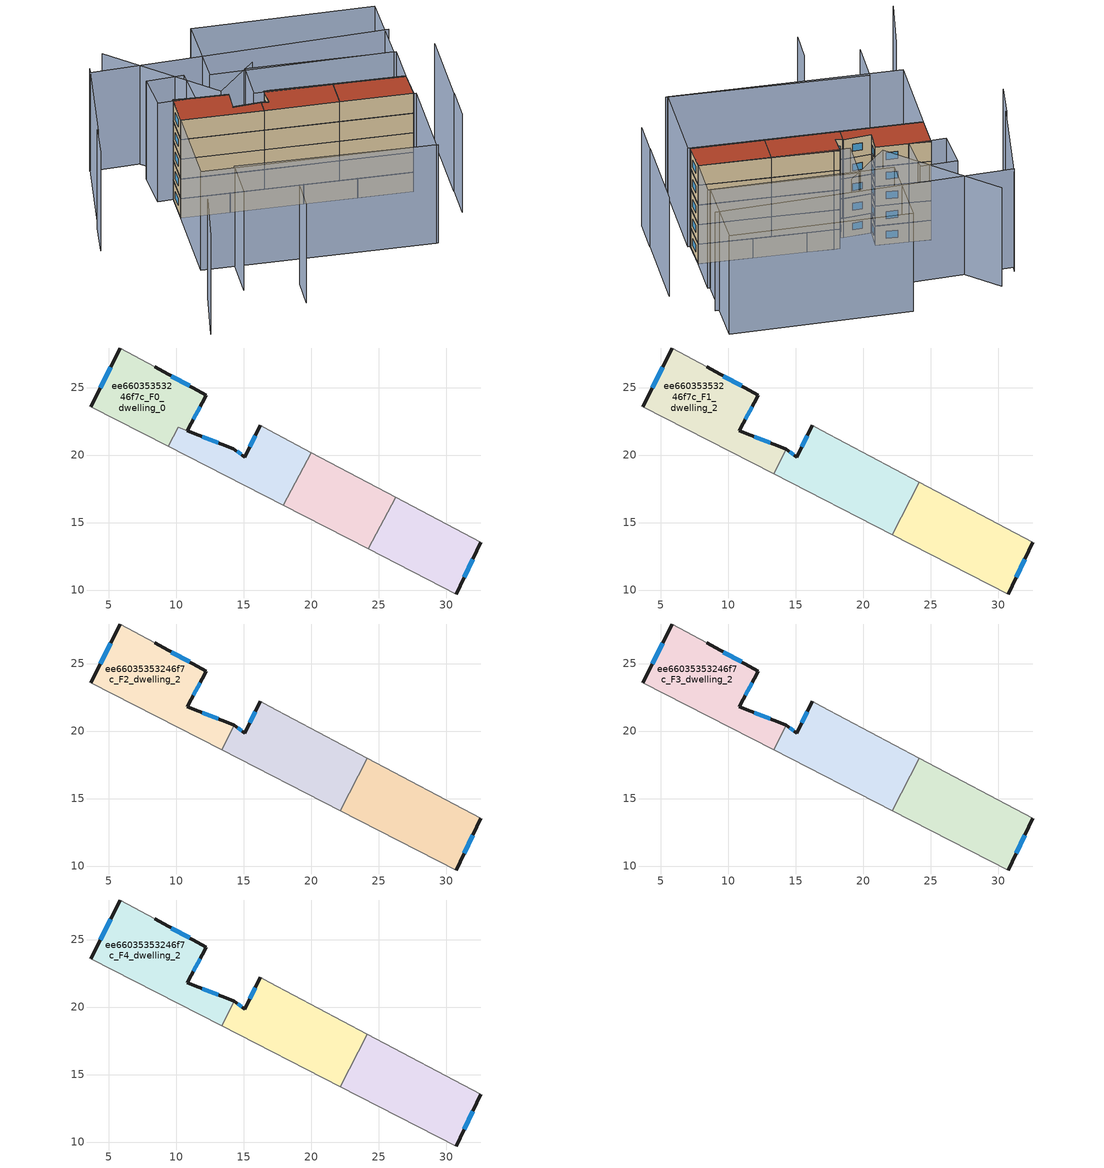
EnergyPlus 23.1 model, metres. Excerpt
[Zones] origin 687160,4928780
ee66035353246f7c_F0_dwelling_0
 floor ground (EU_floor_Construction): 10.8,21.81 12.24,24.44 8.39,26.53 5.84,27.93 3.66,23.59 9.4,20.65 10.15,22.06 z0
 wall outside (EU_wall_Construction): 3.66,23.59 5.84,27.93 / 8.39,26.53 12.24,24.44 10.8,21.81 z0:3
 wall adiabatic (EU_wall_Construction): 9.4,20.65 3.66,23.59 / 5.84,27.93 8.39,26.53 z0:3
 wall to ee66035353246f7c_F0_dwelling_1 (EU_wall_Construction): 10.8,21.81 10.15,22.06 9.4,20.65 z0:3
 window (EU_Window_Construction): 4.37,25 5.14,26.52 / 9.65,25.85 10.99,25.12 / 11.78,23.59 11.27,22.67 z0.98:2.02
ee66035353246f7c_F0_dwelling_1
 floor ground (EU_floor_Construction): 17.94,16.27 20.01,20.19 16.89,21.84 16.21,22.19 15.09,19.84 14.23,20.47 10.81,21.81 10.15,22.06 9.4,20.65 z0
 wall outside (EU_wall_Construction): 10.81,21.81 14.23,20.47 15.09,19.84 16.21,22.19 z0:3
 wall adiabatic (EU_wall_Construction): 17.94,16.27 9.4,20.65 / 16.21,22.19 16.89,21.84 20.01,20.19 z0:3
 wall to ee66035353246f7c_F0_dwelling_2 (EU_wall_Construction): 20.01,20.19 17.94,16.27 z0:3
 window (EU_Window_Construction): 11.92,21.37 13.12,20.91 / 14.51,20.27 14.81,20.05 / 15.46,20.61 15.85,21.43 z0.98:2.02
ee66035353246f7c_F0_dwelling_2
 floor ground (EU_floor_Construction): 24.22,13.05 26.26,16.88 20.01,20.19 17.94,16.27 z0
 wall adiabatic (EU_wall_Construction): 20.01,20.19 26.26,16.88 / 24.22,13.05 17.94,16.27 z0:3
 wall to ee66035353246f7c_F0_dwelling_3 (EU_wall_Construction): 26.26,16.88 24.22,13.05 z0:3
ee66035353246f7c_F0_dwelling_3
 floor ground (EU_floor_Construction): 30.73,9.71 32.56,13.54 26.26,16.88 24.22,13.05 z0
 wall outside (EU_wall_Construction): 32.56,13.54 30.73,9.71 z0:3
 wall adiabatic (EU_wall_Construction): 26.26,16.88 32.56,13.54 / 30.73,9.71 24.22,13.05 z0:3
 window (EU_Window_Construction): 31.97,12.29 31.33,10.96 z0.98:2.02
ee66035353246f7c_F1_dwelling_0
 floor to ee66035353246f7c_F0_dwelling_2 (EU_floor_Construction): 24.22,13.05 26.26,16.88 24.13,18 22.14,14.12 z3
 floor to ee66035353246f7c_F0_dwelling_3 (EU_floor_Construction): 30.73,9.71 32.56,13.54 26.26,16.88 24.22,13.05 z3
 wall outside (EU_wall_Construction): 32.56,13.54 30.73,9.71 z3:6
 wall adiabatic (EU_wall_Construction): 24.13,18 32.56,13.54 / 30.73,9.71 22.14,14.12 z3:6
 wall to ee66035353246f7c_F1_dwelling_1 (EU_wall_Construction): 22.14,14.12 24.13,18 z3:6
 window (EU_Window_Construction): 31.97,12.29 31.33,10.96 z3.98:5.02
ee66035353246f7c_F1_dwelling_1
 floor to ee66035353246f7c_F0_dwelling_2 (EU_floor_Construction): 22.14,14.12 24.13,18 20.01,20.19 17.94,16.27 z3
 floor to ee66035353246f7c_F0_dwelling_1 (EU_floor_Construction): 17.94,16.27 20.01,20.19 16.89,21.84 16.21,22.19 15.09,19.84 14.31,20.42 13.38,18.61 z3
 wall outside (EU_wall_Construction): 14.31,20.42 15.09,19.84 16.21,22.19 z3:6
 wall adiabatic (EU_wall_Construction): 22.14,14.12 13.38,18.61 / 16.21,22.19 16.89,21.84 24.13,18 z3:6
 wall to ee66035353246f7c_F1_dwelling_2 (EU_wall_Construction): 13.38,18.61 14.31,20.42 z3:6
 window (EU_Window_Construction): 14.56,20.23 14.84,20.03 / 15.46,20.61 15.85,21.43 z3.98:5.02
ee66035353246f7c_F1_dwelling_2
 floor to ee66035353246f7c_F0_dwelling_0 (EU_floor_Construction): 10.8,21.81 12.24,24.44 8.39,26.53 5.84,27.93 3.66,23.59 9.4,20.65 10.15,22.06 z3
 floor to ee66035353246f7c_F0_dwelling_1 (EU_floor_Construction): 13.38,18.61 14.31,20.42 14.23,20.47 10.81,21.81 10.15,22.06 9.4,20.65 z3
 wall outside (EU_wall_Construction): 3.66,23.59 5.84,27.93 / 8.39,26.53 12.24,24.44 10.8,21.81 14.23,20.47 14.31,20.42 z3:6
 wall adiabatic (EU_wall_Construction): 13.38,18.61 3.66,23.59 / 5.84,27.93 8.39,26.53 z3:6
 window (EU_Window_Construction): 11.78,23.59 11.27,22.67 / 11.92,21.38 13.12,20.91 / 4.37,25 5.14,26.52 / 9.65,25.85 10.99,25.12 z3.98:5.02
ee66035353246f7c_F2_dwelling_0
 floor to ee66035353246f7c_F1_dwelling_0 (EU_floor_Construction): 30.73,9.71 32.56,13.54 24.13,18 22.14,14.12 z6
 wall outside (EU_wall_Construction): 32.56,13.54 30.73,9.71 z6:9
 wall adiabatic (EU_wall_Construction): 24.13,18 32.56,13.54 / 30.73,9.71 22.14,14.12 z6:9
 wall to ee66035353246f7c_F2_dwelling_1 (EU_wall_Construction): 22.14,14.12 24.13,18 z6:9
 window (EU_Window_Construction): 31.97,12.29 31.33,10.96 z6.98:8.02
ee66035353246f7c_F2_dwelling_1
 floor to ee66035353246f7c_F1_dwelling_1 (EU_floor_Construction): 22.14,14.12 24.13,18 16.89,21.84 16.21,22.19 15.09,19.84 14.31,20.42 13.38,18.61 z6
 wall outside (EU_wall_Construction): 14.31,20.42 15.09,19.84 16.21,22.19 z6:9
 wall adiabatic (EU_wall_Construction): 22.14,14.12 13.38,18.61 / 16.21,22.19 16.89,21.84 24.13,18 z6:9
 wall to ee66035353246f7c_F2_dwelling_2 (EU_wall_Construction): 13.38,18.61 14.31,20.42 z6:9
 window (EU_Window_Construction): 14.56,20.23 14.84,20.03 / 15.46,20.61 15.85,21.43 z6.98:8.02
ee66035353246f7c_F2_dwelling_2
 floor to ee66035353246f7c_F1_dwelling_2 (EU_floor_Construction): 13.38,18.61 14.31,20.42 14.23,20.47 10.8,21.81 12.24,24.44 8.39,26.53 5.84,27.93 3.66,23.59 z6
 wall outside (EU_wall_Construction): 3.66,23.59 5.84,27.93 / 8.39,26.53 12.24,24.44 10.8,21.81 14.23,20.47 14.31,20.42 z6:9
 wall adiabatic (EU_wall_Construction): 13.38,18.61 3.66,23.59 / 5.84,27.93 8.39,26.53 z6:9
 window (EU_Window_Construction): 11.78,23.59 11.27,22.67 / 11.92,21.38 13.12,20.91 / 4.37,25 5.14,26.52 / 9.65,25.85 10.99,25.12 z6.98:8.02
ee66035353246f7c_F3_dwelling_0
 floor to ee66035353246f7c_F2_dwelling_0 (EU_floor_Construction): 30.73,9.71 32.56,13.54 24.13,18 22.14,14.12 z9
 wall outside (EU_wall_Construction): 32.56,13.54 30.73,9.71 z9:12
 wall adiabatic (EU_wall_Construction): 24.13,18 32.56,13.54 / 30.73,9.71 22.14,14.12 z9:12
 wall to ee66035353246f7c_F3_dwelling_1 (EU_wall_Construction): 22.14,14.12 24.13,18 z9:12
 window (EU_Window_Construction): 31.97,12.29 31.33,10.96 z9.98:11.02
ee66035353246f7c_F3_dwelling_1
 floor to ee66035353246f7c_F2_dwelling_1 (EU_floor_Construction): 22.14,14.12 24.13,18 16.89,21.84 16.21,22.19 15.09,19.84 14.31,20.42 13.38,18.61 z9
 wall outside (EU_wall_Construction): 14.31,20.42 15.09,19.84 16.21,22.19 z9:12
 wall adiabatic (EU_wall_Construction): 22.14,14.12 13.38,18.61 / 16.21,22.19 16.89,21.84 24.13,18 z9:12
 wall to ee66035353246f7c_F3_dwelling_2 (EU_wall_Construction): 13.38,18.61 14.31,20.42 z9:12
 window (EU_Window_Construction): 14.56,20.23 14.84,20.03 / 15.46,20.61 15.85,21.43 z9.98:11.02
ee66035353246f7c_F3_dwelling_2
 floor to ee66035353246f7c_F2_dwelling_2 (EU_floor_Construction): 13.38,18.61 14.31,20.42 14.23,20.47 10.8,21.81 12.24,24.44 8.39,26.53 5.84,27.93 3.66,23.59 z9
 wall outside (EU_wall_Construction): 3.66,23.59 5.84,27.93 / 8.39,26.53 12.24,24.44 10.8,21.81 14.23,20.47 14.31,20.42 z9:12
 wall adiabatic (EU_wall_Construction): 13.38,18.61 3.66,23.59 / 5.84,27.93 8.39,26.53 z9:12
 window (EU_Window_Construction): 11.78,23.59 11.27,22.67 / 11.92,21.38 13.12,20.91 / 4.37,25 5.14,26.52 / 9.65,25.85 10.99,25.12 z9.98:11.02
ee66035353246f7c_F4_dwelling_0
 floor to ee66035353246f7c_F3_dwelling_0 (EU_floor_Construction): 30.73,9.71 32.56,13.54 24.13,18 22.14,14.12 z12
 wall outside (EU_wall_Construction): 32.56,13.54 30.73,9.71 z12:15
 wall adiabatic (EU_wall_Construction): 24.13,18 32.56,13.54 / 30.73,9.71 22.14,14.12 z12:15
 wall to ee66035353246f7c_F4_dwelling_1 (EU_wall_Construction): 22.14,14.12 24.13,18 z12:15
 window (EU_Window_Construction): 31.97,12.29 31.33,10.96 z12.98:14.02
 roof outside (EU_roof_Construction): 32.56,13.54 30.73,9.71 22.14,14.12 24.13,18 z15
ee66035353246f7c_F4_dwelling_1
 floor to ee66035353246f7c_F3_dwelling_1 (EU_floor_Construction): 22.14,14.12 24.13,18 16.89,21.84 16.21,22.19 15.09,19.84 14.31,20.42 13.38,18.61 z12
 wall outside (EU_wall_Construction): 14.31,20.42 15.09,19.84 16.21,22.19 z12:15
 wall adiabatic (EU_wall_Construction): 22.14,14.12 13.38,18.61 / 16.21,22.19 16.89,21.84 24.13,18 z12:15
 wall to ee66035353246f7c_F4_dwelling_2 (EU_wall_Construction): 13.38,18.61 14.31,20.42 z12:15
 window (EU_Window_Construction): 14.56,20.23 14.84,20.03 / 15.46,20.61 15.85,21.43 z12.98:14.02
 roof outside (EU_roof_Construction): 24.13,18 22.14,14.12 13.38,18.61 14.31,20.42 15.09,19.84 16.21,22.19 16.89,21.84 z15
ee66035353246f7c_F4_dwelling_2
 floor to ee66035353246f7c_F3_dwelling_2 (EU_floor_Construction): 13.38,18.61 14.31,20.42 14.23,20.47 10.8,21.81 12.24,24.44 8.39,26.53 5.84,27.93 3.66,23.59 z12
 wall outside (EU_wall_Construction): 3.66,23.59 5.84,27.93 / 8.39,26.53 12.24,24.44 10.8,21.81 14.23,20.47 14.31,20.42 z12:15
 wall adiabatic (EU_wall_Construction): 13.38,18.61 3.66,23.59 / 5.84,27.93 8.39,26.53 z12:15
 window (EU_Window_Construction): 11.78,23.59 11.27,22.67 / 11.92,21.38 13.12,20.91 / 4.37,25 5.14,26.52 / 9.65,25.85 10.99,25.12 z12.98:14.02
 roof outside (EU_roof_Construction): 12.24,24.44 10.8,21.81 14.23,20.47 14.31,20.42 13.38,18.61 3.66,23.59 5.84,27.93 8.39,26.53 z15
shading: 3.67,-1.87 5.71,1.98 / 32.51,2.04 34.81,6.52 / -0.73,5.4 2.15,10.83 / 2.15,10.83 25.61,-1.61 / 34.78,6.54 40.19,17.07 / -5.33,6.98 -10.48,0.1 / 2.24,40.31 -6.12,28.34 / -6.09,28.55 -9.09,24.15 / 19.29,28.36 11.91,25.56 / 11.91,25.56 5.67,42.03 / 37.76,23.4 1.64,39.55 / 3.66,23.59 31.04,9.55 / 31.04,9.55 25.38,-1.49 / 25.38,-1.49 -2,12.55 / -2,12.55 3.66,23.59 / 17.57,27.8 35.23,18.73 / 35.23,18.73 32.56,13.54 / 32.56,13.54 14.91,22.61 / 14.91,22.61 17.57,27.8 / 18.18,39.51 39.8,28.83 / 39.8,28.83 34.89,18.9 / 34.89,18.9 13.28,29.58 / 13.28,29.58 18.18,39.51 / 10.55,31.52 8.39,26.53 / 8.39,26.53 3.87,28.49 / 3.87,28.49 6.02,33.48 / 6.02,33.48 10.55,31.52 z0:15
[Building]
EU S2 Campaign: North Axis=0; Terrain=City; Solar Distribution=FullExterior
[Site:Location]
Bologna: Latitude=44.5; Longitude=11.25; Time Zone=1; Elevation=37
[SizingPeriod:WeatherFileDays]
AnnualSizingPeriod: Begin Month=1; Begin Day of Month=1; End Month=12; End Day of Month=31; Day of Week for Start Day=Monday; Use Weather File Daylight Saving Period=No; Use Weather File Rain and Snow Indicators=No
[MATERIAL]
EU_InternalMass_Material: Roughness=MediumRough; Thickness=0.1; Conductivity=1; Density=1800; Specific Heat=900; Thermal Absorptance=0.9; Solar Absorptance=0.7; Visible Absorptance=0.7
[MATERIAL:NOMASS] Roughness=MediumRough; Thermal Absorptance=0.9; Solar Absorptance=0.7; Visible Absorptance=0.7
Name | Thermal Resistance
EU_wall_NoMass | 0.905828
EU_roof_NoMass | 0.37593
EU_floor_NoMass | 0.67114
[WINDOWMATERIAL:SIMPLEGLAZINGSYSTEM]
EU_Window_SimpleGlazing: UFactor=4.52486; Solar Heat Gain Coefficient=0.85; Visible Transmittance=0.85
[CONSTRUCTION]
EU_wall_Construction: EU_wall_NoMass
EU_roof_Construction: EU_roof_NoMass
EU_floor_Construction: EU_floor_NoMass
EU_InternalMass_Construction: EU_InternalMass_Material
EU_Window_Construction: EU_Window_SimpleGlazing
[ZONE] Type=1; Multiplier=1; Ceiling Height=autocalculate; Floor Area=autocalculate; Part of Total Floor Area=Yes
Name | Volume
ee66035353246f7c_F0_dwelling_0 | 99.5054
ee66035353246f7c_F1_dwelling_0; ee66035353246f7c_F1_dwelling_2 | 123.96
ee66035353246f7c_F2_dwelling_0; ee66035353246f7c_F3_dwelling_0; ee66035353246f7c_F4_dwelling_0 | 123.961
ee66035353246f7c_F0_dwelling_1 | 86.4397
ee66035353246f7c_F1_dwelling_1 | 123.957
ee66035353246f7c_F2_dwelling_1; ee66035353246f7c_F3_dwelling_1; ee66035353246f7c_F4_dwelling_1 | 123.958
ee66035353246f7c_F0_dwelling_2 | 92.9875
ee66035353246f7c_F2_dwelling_2; ee66035353246f7c_F3_dwelling_2; ee66035353246f7c_F4_dwelling_2 | 123.965
ee66035353246f7c_F0_dwelling_3 | 92.9648
[INTERNALMASS] Construction=EU_InternalMass_Construction
Name | Zone or ZoneList | Surface Area
ee66035353246f7c_F0_dwelling_0_EU_InternalMass | ee66035353246f7c_F0_dwelling_0 | 33.1705
ee66035353246f7c_F0_dwelling_1_EU_InternalMass | ee66035353246f7c_F0_dwelling_1 | 28.8121
ee66035353246f7c_F0_dwelling_2_EU_InternalMass | ee66035353246f7c_F0_dwelling_2 | 30.9959
ee66035353246f7c_F0_dwelling_3_EU_InternalMass | ee66035353246f7c_F0_dwelling_3 | 30.9884
ee66035353246f7c_F1_dwelling_0_EU_InternalMass | ee66035353246f7c_F1_dwelling_0 | 41.3204
ee66035353246f7c_F1_dwelling_1_EU_InternalMass | ee66035353246f7c_F1_dwelling_1 | 41.3195
ee66035353246f7c_F1_dwelling_2_EU_InternalMass | ee66035353246f7c_F1_dwelling_2 | 41.321
ee66035353246f7c_F2_dwelling_0_EU_InternalMass | ee66035353246f7c_F2_dwelling_0 | 41.3204
ee66035353246f7c_F2_dwelling_1_EU_InternalMass | ee66035353246f7c_F2_dwelling_1 | 41.3195
ee66035353246f7c_F2_dwelling_2_EU_InternalMass | ee66035353246f7c_F2_dwelling_2 | 41.321
ee66035353246f7c_F3_dwelling_0_EU_InternalMass | ee66035353246f7c_F3_dwelling_0 | 41.3204
ee66035353246f7c_F3_dwelling_1_EU_InternalMass | ee66035353246f7c_F3_dwelling_1 | 41.3195
ee66035353246f7c_F3_dwelling_2_EU_InternalMass | ee66035353246f7c_F3_dwelling_2 | 41.321
ee66035353246f7c_F4_dwelling_0_EU_InternalMass | ee66035353246f7c_F4_dwelling_0 | 41.3204
ee66035353246f7c_F4_dwelling_1_EU_InternalMass | ee66035353246f7c_F4_dwelling_1 | 41.3195
ee66035353246f7c_F4_dwelling_2_EU_InternalMass | ee66035353246f7c_F4_dwelling_2 | 41.321
[OTHEREQUIPMENT] Fuel Type=Electricity; Design Level Calculation Method=Watts/Area; Power per Zone Floor Area=1; Fraction Latent=0; Fraction Radiant=0; Fraction Lost=0; Carbon Dioxide Generation Rate=0; EndUse Subcategory=EU_Step8_InternalGains
Name | Zone or ZoneList or Space or SpaceList | Schedule
EU_Step8_InternalGain_ee66035353246f7c_F0_dwelling_0_f000 | ee66035353246f7c_F0_dwelling_0 | EU_Step8_GainSchedule_ee66035353246f7c_F0_dwelling_0_f000
EU_Step8_InternalGain_ee66035353246f7c_F0_dwelling_1_f000 | ee66035353246f7c_F0_dwelling_1 | EU_Step8_GainSchedule_ee66035353246f7c_F0_dwelling_1_f000
EU_Step8_InternalGain_ee66035353246f7c_F0_dwelling_2_f000 | ee66035353246f7c_F0_dwelling_2 | EU_Step8_GainSchedule_ee66035353246f7c_F0_dwelling_2_f000
EU_Step8_InternalGain_ee66035353246f7c_F0_dwelling_3_f000 | ee66035353246f7c_F0_dwelling_3 | EU_Step8_GainSchedule_ee66035353246f7c_F0_dwelling_3_f000
EU_Step8_InternalGain_ee66035353246f7c_F1_dwelling_0_f000 | ee66035353246f7c_F1_dwelling_0 | EU_Step8_GainSchedule_ee66035353246f7c_F1_dwelling_0_f000
EU_Step8_InternalGain_ee66035353246f7c_F1_dwelling_1_f000 | ee66035353246f7c_F1_dwelling_1 | EU_Step8_GainSchedule_ee66035353246f7c_F1_dwelling_1_f000
EU_Step8_InternalGain_ee66035353246f7c_F1_dwelling_2_f000 | ee66035353246f7c_F1_dwelling_2 | EU_Step8_GainSchedule_ee66035353246f7c_F1_dwelling_2_f000
EU_Step8_InternalGain_ee66035353246f7c_F2_dwelling_0_f000 | ee66035353246f7c_F2_dwelling_0 | EU_Step8_GainSchedule_ee66035353246f7c_F2_dwelling_0_f000
EU_Step8_InternalGain_ee66035353246f7c_F2_dwelling_1_f000 | ee66035353246f7c_F2_dwelling_1 | EU_Step8_GainSchedule_ee66035353246f7c_F2_dwelling_1_f000
EU_Step8_InternalGain_ee66035353246f7c_F2_dwelling_2_f000 | ee66035353246f7c_F2_dwelling_2 | EU_Step8_GainSchedule_ee66035353246f7c_F2_dwelling_2_f000
EU_Step8_InternalGain_ee66035353246f7c_F3_dwelling_0_f000 | ee66035353246f7c_F3_dwelling_0 | EU_Step8_GainSchedule_ee66035353246f7c_F3_dwelling_0_f000
EU_Step8_InternalGain_ee66035353246f7c_F3_dwelling_1_f000 | ee66035353246f7c_F3_dwelling_1 | EU_Step8_GainSchedule_ee66035353246f7c_F3_dwelling_1_f000
EU_Step8_InternalGain_ee66035353246f7c_F3_dwelling_2_f000 | ee66035353246f7c_F3_dwelling_2 | EU_Step8_GainSchedule_ee66035353246f7c_F3_dwelling_2_f000
EU_Step8_InternalGain_ee66035353246f7c_F4_dwelling_0_f000 | ee66035353246f7c_F4_dwelling_0 | EU_Step8_GainSchedule_ee66035353246f7c_F4_dwelling_0_f000
EU_Step8_InternalGain_ee66035353246f7c_F4_dwelling_1_f000 | ee66035353246f7c_F4_dwelling_1 | EU_Step8_GainSchedule_ee66035353246f7c_F4_dwelling_1_f000
EU_Step8_InternalGain_ee66035353246f7c_F4_dwelling_2_f000 | ee66035353246f7c_F4_dwelling_2 | EU_Step8_GainSchedule_ee66035353246f7c_F4_dwelling_2_f000
[ZONEVENTILATION:DESIGNFLOWRATE] Schedule=EU_AlwaysOn; Design Flow Rate Calculation Method=AirChanges/Hour; Air Changes per Hour=0.73129; Ventilation Type=Natural; Fan Pressure Rise=0; Fan Total Efficiency=1; Constant Term Coefficient=1; Temperature Term Coefficient=0; Velocity Term Coefficient=0; Velocity Squared Term Coefficient=0; Minimum Indoor Temperature=-100; Maximum Indoor Temperature=100; Delta Temperature=-100; Minimum Outdoor Temperature=-100; Maximum Outdoor Temperature=100; Maximum Wind Speed=40
Name | Zone or ZoneList or Space or SpaceList
EU_ConstantAir_ee66035353246f7c_F0_dwelling_0 | ee66035353246f7c_F0_dwelling_0
EU_ConstantAir_ee66035353246f7c_F0_dwelling_1 | ee66035353246f7c_F0_dwelling_1
EU_ConstantAir_ee66035353246f7c_F0_dwelling_2 | ee66035353246f7c_F0_dwelling_2
EU_ConstantAir_ee66035353246f7c_F0_dwelling_3 | ee66035353246f7c_F0_dwelling_3
EU_ConstantAir_ee66035353246f7c_F1_dwelling_0 | ee66035353246f7c_F1_dwelling_0
EU_ConstantAir_ee66035353246f7c_F1_dwelling_1 | ee66035353246f7c_F1_dwelling_1
EU_ConstantAir_ee66035353246f7c_F1_dwelling_2 | ee66035353246f7c_F1_dwelling_2
EU_ConstantAir_ee66035353246f7c_F2_dwelling_0 | ee66035353246f7c_F2_dwelling_0
EU_ConstantAir_ee66035353246f7c_F2_dwelling_1 | ee66035353246f7c_F2_dwelling_1
EU_ConstantAir_ee66035353246f7c_F2_dwelling_2 | ee66035353246f7c_F2_dwelling_2
EU_ConstantAir_ee66035353246f7c_F3_dwelling_0 | ee66035353246f7c_F3_dwelling_0
EU_ConstantAir_ee66035353246f7c_F3_dwelling_1 | ee66035353246f7c_F3_dwelling_1
EU_ConstantAir_ee66035353246f7c_F3_dwelling_2 | ee66035353246f7c_F3_dwelling_2
EU_ConstantAir_ee66035353246f7c_F4_dwelling_0 | ee66035353246f7c_F4_dwelling_0
EU_ConstantAir_ee66035353246f7c_F4_dwelling_1 | ee66035353246f7c_F4_dwelling_1
EU_ConstantAir_ee66035353246f7c_F4_dwelling_2 | ee66035353246f7c_F4_dwelling_2
[HVACTEMPLATE:THERMOSTAT] Constant Heating Setpoint=20; Constant Cooling Setpoint=50
EU_HeatOnly_ee66035353246f7c_F0_dwelling_0; EU_HeatOnly_ee66035353246f7c_F0_dwelling_1; EU_HeatOnly_ee66035353246f7c_F0_dwelling_2; EU_HeatOnly_ee66035353246f7c_F0_dwelling_3; EU_HeatOnly_ee66035353246f7c_F1_dwelling_0; EU_HeatOnly_ee66035353246f7c_F1_dwelling_1; EU_HeatOnly_ee66035353246f7c_F1_dwelling_2; EU_HeatOnly_ee66035353246f7c_F2_dwelling_0; EU_HeatOnly_ee66035353246f7c_F2_dwelling_1; EU_HeatOnly_ee66035353246f7c_F2_dwelling_2; EU_HeatOnly_ee66035353246f7c_F3_dwelling_0; EU_HeatOnly_ee66035353246f7c_F3_dwelling_1; EU_HeatOnly_ee66035353246f7c_F3_dwelling_2; EU_HeatOnly_ee66035353246f7c_F4_dwelling_0; EU_HeatOnly_ee66035353246f7c_F4_dwelling_1; EU_HeatOnly_ee66035353246f7c_F4_dwelling_2
[HVACTEMPLATE:ZONE:IDEALLOADSAIRSYSTEM] System Availability Schedule=EU_AlwaysOn; Maximum Heating Supply Air Temperature=50; Minimum Cooling Supply Air Temperature=13; Maximum Heating Supply Air Humidity Ratio=0.0156; Minimum Cooling Supply Air Humidity Ratio=0.0077; Heating Limit=NoLimit; Cooling Limit=NoLimit; Heating Availability Schedule=EU_AlwaysOn; Cooling Availability Schedule=EU_CoolingOff; Dehumidification Control Type=ConstantSensibleHeatRatio; Cooling Sensible Heat Ratio=0.7; Dehumidification Setpoint=60; Humidification Control Type=None; Humidification Setpoint=30; Outdoor Air Method=None; Outdoor Air Flow Rate per Person=0.00944; Outdoor Air Flow Rate per Zone Floor Area=0; Outdoor Air Flow Rate per Zone=0; Demand Controlled Ventilation Type=None; Outdoor Air Economizer Type=NoEconomizer; Heat Recovery Type=None; Sensible Heat Recovery Effectiveness=0.7; Latent Heat Recovery Effectiveness=0.65
Name | Template Thermostat
ee66035353246f7c_F0_dwelling_0 | EU_HeatOnly_ee66035353246f7c_F0_dwelling_0
ee66035353246f7c_F0_dwelling_1 | EU_HeatOnly_ee66035353246f7c_F0_dwelling_1
ee66035353246f7c_F0_dwelling_2 | EU_HeatOnly_ee66035353246f7c_F0_dwelling_2
ee66035353246f7c_F0_dwelling_3 | EU_HeatOnly_ee66035353246f7c_F0_dwelling_3
ee66035353246f7c_F1_dwelling_0 | EU_HeatOnly_ee66035353246f7c_F1_dwelling_0
ee66035353246f7c_F1_dwelling_1 | EU_HeatOnly_ee66035353246f7c_F1_dwelling_1
ee66035353246f7c_F1_dwelling_2 | EU_HeatOnly_ee66035353246f7c_F1_dwelling_2
ee66035353246f7c_F2_dwelling_0 | EU_HeatOnly_ee66035353246f7c_F2_dwelling_0
ee66035353246f7c_F2_dwelling_1 | EU_HeatOnly_ee66035353246f7c_F2_dwelling_1
ee66035353246f7c_F2_dwelling_2 | EU_HeatOnly_ee66035353246f7c_F2_dwelling_2
ee66035353246f7c_F3_dwelling_0 | EU_HeatOnly_ee66035353246f7c_F3_dwelling_0
ee66035353246f7c_F3_dwelling_1 | EU_HeatOnly_ee66035353246f7c_F3_dwelling_1
ee66035353246f7c_F3_dwelling_2 | EU_HeatOnly_ee66035353246f7c_F3_dwelling_2
ee66035353246f7c_F4_dwelling_0 | EU_HeatOnly_ee66035353246f7c_F4_dwelling_0
ee66035353246f7c_F4_dwelling_1 | EU_HeatOnly_ee66035353246f7c_F4_dwelling_1
ee66035353246f7c_F4_dwelling_2 | EU_HeatOnly_ee66035353246f7c_F4_dwelling_2
[SIZING:ZONE] Zone Cooling Design Supply Air Temperature Input Method=SupplyAirTemperature; Zone Cooling Design Supply Air Temperature=13; Zone Heating Design Supply Air Temperature Input Method=SupplyAirTemperature; Zone Heating Design Supply Air Temperature=50; Zone Cooling Design Supply Air Humidity Ratio=0.008; Zone Heating Design Supply Air Humidity Ratio=0.008; Cooling Design Air Flow Method=DesignDay; Cooling Design Air Flow Rate=0; Cooling Minimum Air Flow per Zone Floor Area=0.000762; Cooling Minimum Air Flow=0; Cooling Minimum Air Flow Fraction=0.2; Heating Design Air Flow Method=DesignDay; Heating Design Air Flow Rate=0; Heating Maximum Air Flow per Zone Floor Area=0.002032; Heating Maximum Air Flow=0.141576; Heating Maximum Air Flow Fraction=0.3; Account for Dedicated Outdoor Air System=No; Dedicated Outdoor Air System Control Strategy=NeutralSupplyAir; Dedicated Outdoor Air Low Setpoint Temperature for Design=autosize; Dedicated Outdoor Air High Setpoint Temperature for Design=autosize; Zone Load Sizing Method=Sensible Load Only No Latent Load; Zone Latent Cooling Design Supply Air Humidity Ratio Input Method=HumidityRatioDifference; Zone Cooling Design Supply Air Humidity Ratio Difference=0.005; Zone Latent Heating Design Supply Air Humidity Ratio Input Method=HumidityRatioDifference; Zone Humidification Design Supply Air Humidity Ratio Difference=0.005
ee66035353246f7c_F0_dwelling_0; ee66035353246f7c_F0_dwelling_1; ee66035353246f7c_F0_dwelling_2; ee66035353246f7c_F0_dwelling_3; ee66035353246f7c_F1_dwelling_0; ee66035353246f7c_F1_dwelling_1; ee66035353246f7c_F1_dwelling_2; ee66035353246f7c_F2_dwelling_0; ee66035353246f7c_F2_dwelling_1; ee66035353246f7c_F2_dwelling_2; ee66035353246f7c_F3_dwelling_0; ee66035353246f7c_F3_dwelling_1; ee66035353246f7c_F3_dwelling_2; ee66035353246f7c_F4_dwelling_0; ee66035353246f7c_F4_dwelling_1; ee66035353246f7c_F4_dwelling_2
[SCHEDULE:CONSTANT]
Name | Hourly Value
EU_AlwaysOn | 1
EU_CoolingOff | 0
[SCHEDULE:FILE] Column Number=1; Rows to Skip at Top=0; Number of Hours of Data=8760; Column Separator=Comma; Interpolate to Timestep=No; Minutes per Item=60; Adjust Schedule for Daylight Savings=Yes
Name | File
EU_Step8_GainSchedule_ee66035353246f7c_F0_dwelling_0_f000 | ../../schedules/ee66035353246f7c/ee66035353246f7c_F0_dwelling_0_f000_gain.csv
EU_Step8_GainSchedule_ee66035353246f7c_F0_dwelling_1_f000 | ../../schedules/ee66035353246f7c/ee66035353246f7c_F0_dwelling_1_f000_gain.csv
EU_Step8_GainSchedule_ee66035353246f7c_F0_dwelling_2_f000 | ../../schedules/ee66035353246f7c/ee66035353246f7c_F0_dwelling_2_f000_gain.csv
EU_Step8_GainSchedule_ee66035353246f7c_F0_dwelling_3_f000 | ../../schedules/ee66035353246f7c/ee66035353246f7c_F0_dwelling_3_f000_gain.csv
EU_Step8_GainSchedule_ee66035353246f7c_F1_dwelling_0_f000 | ../../schedules/ee66035353246f7c/ee66035353246f7c_F1_dwelling_0_f000_gain.csv
EU_Step8_GainSchedule_ee66035353246f7c_F1_dwelling_1_f000 | ../../schedules/ee66035353246f7c/ee66035353246f7c_F1_dwelling_1_f000_gain.csv
EU_Step8_GainSchedule_ee66035353246f7c_F1_dwelling_2_f000 | ../../schedules/ee66035353246f7c/ee66035353246f7c_F1_dwelling_2_f000_gain.csv
EU_Step8_GainSchedule_ee66035353246f7c_F2_dwelling_0_f000 | ../../schedules/ee66035353246f7c/ee66035353246f7c_F2_dwelling_0_f000_gain.csv
EU_Step8_GainSchedule_ee66035353246f7c_F2_dwelling_1_f000 | ../../schedules/ee66035353246f7c/ee66035353246f7c_F2_dwelling_1_f000_gain.csv
EU_Step8_GainSchedule_ee66035353246f7c_F2_dwelling_2_f000 | ../../schedules/ee66035353246f7c/ee66035353246f7c_F2_dwelling_2_f000_gain.csv
EU_Step8_GainSchedule_ee66035353246f7c_F3_dwelling_0_f000 | ../../schedules/ee66035353246f7c/ee66035353246f7c_F3_dwelling_0_f000_gain.csv
EU_Step8_GainSchedule_ee66035353246f7c_F3_dwelling_1_f000 | ../../schedules/ee66035353246f7c/ee66035353246f7c_F3_dwelling_1_f000_gain.csv
EU_Step8_GainSchedule_ee66035353246f7c_F3_dwelling_2_f000 | ../../schedules/ee66035353246f7c/ee66035353246f7c_F3_dwelling_2_f000_gain.csv
EU_Step8_GainSchedule_ee66035353246f7c_F4_dwelling_0_f000 | ../../schedules/ee66035353246f7c/ee66035353246f7c_F4_dwelling_0_f000_gain.csv
EU_Step8_GainSchedule_ee66035353246f7c_F4_dwelling_1_f000 | ../../schedules/ee66035353246f7c/ee66035353246f7c_F4_dwelling_1_f000_gain.csv
EU_Step8_GainSchedule_ee66035353246f7c_F4_dwelling_2_f000 | ../../schedules/ee66035353246f7c/ee66035353246f7c_F4_dwelling_2_f000_gain.csv
